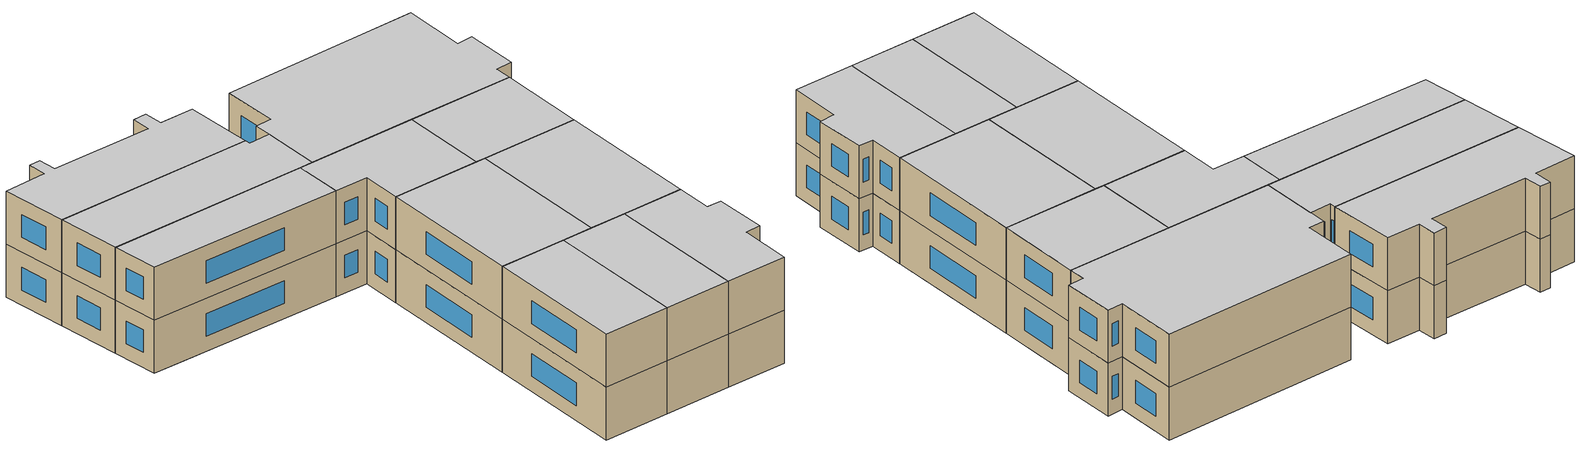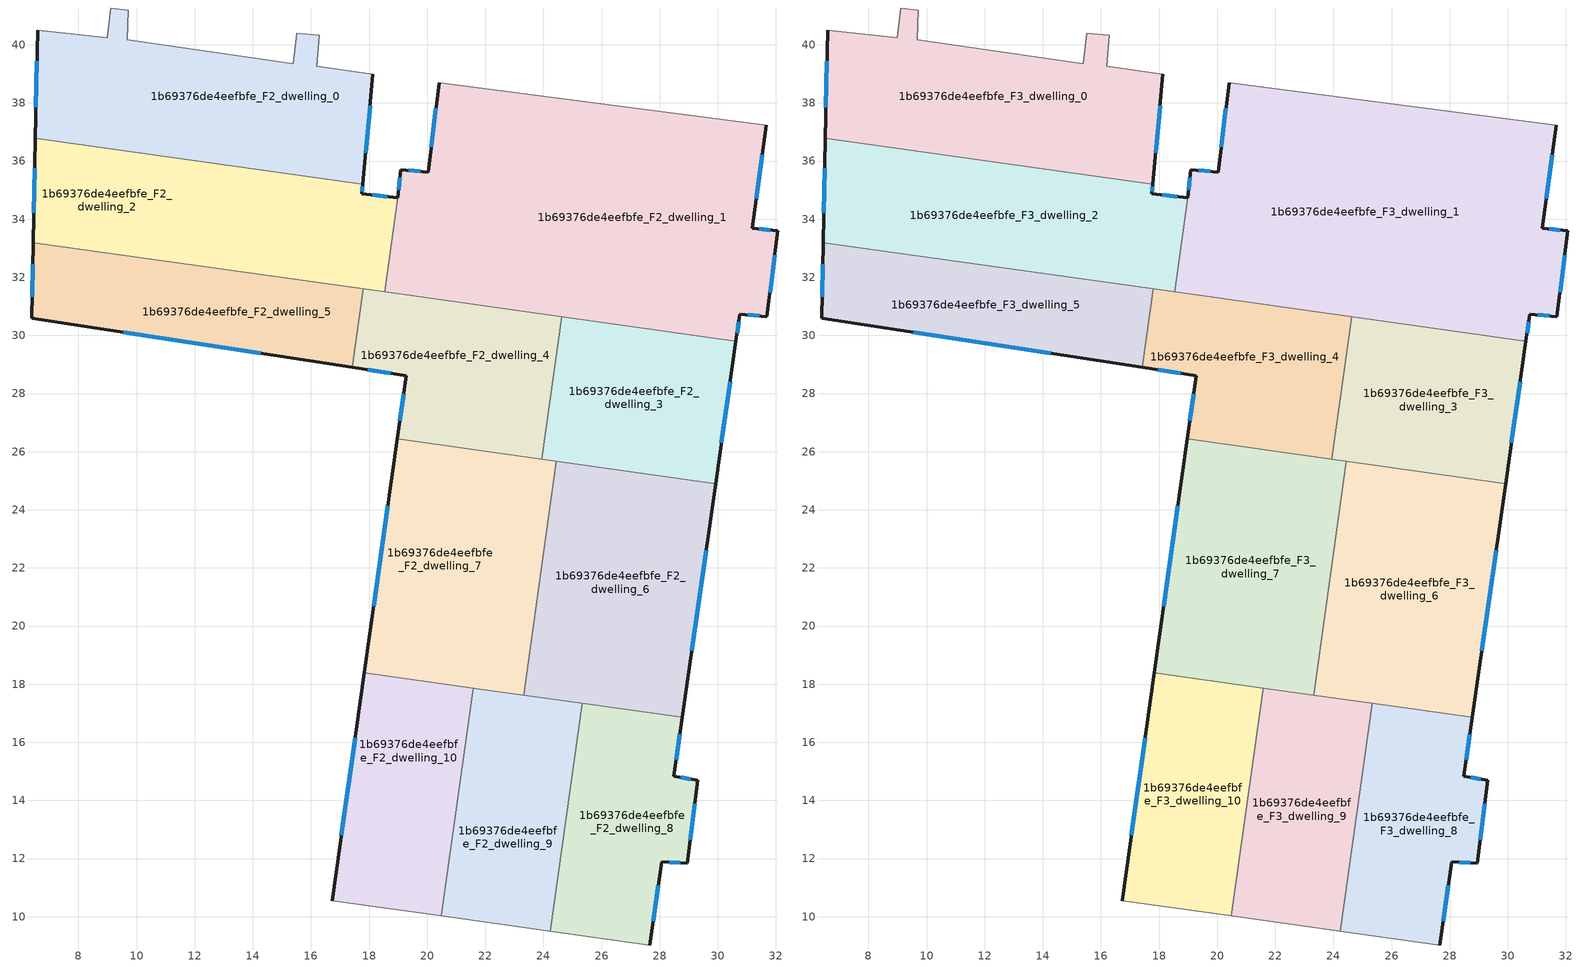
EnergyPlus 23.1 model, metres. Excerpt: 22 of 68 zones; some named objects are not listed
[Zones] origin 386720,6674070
1b69376de4eefbfe_F2_dwelling_0
 floor to 1b69376de4eefbfe_F1_dwelling_11 (EU_floor_Construction): 16.28,40.32 16.2,39.26 18.14,38.99 17.78,35.2 16.09,35.44 15.74,35.9 15.27,35.55 10.73,36.19 7.61,40.39 9,40.24 9.11,41.27 9.71,41.19 9.68,40.17 15.39,39.35 15.51,40.39 z6
 floor to 1b69376de4eefbfe_F1_dwelling_10 (EU_floor_Construction): 7.61,40.39 10.73,36.19 6.52,36.78 6.59,40.5 z6
 floor to 1b69376de4eefbfe_F1_dwelling_8 (EU_floor_Construction): 15.74,35.9 16.09,35.44 15.27,35.55 z6
 wall outside (EU_wall_Construction): 17.78,35.2 18.14,38.99 / 6.59,40.5 6.52,36.78 z6:9
 wall adiabatic (EU_wall_Construction): 18.14,38.99 16.2,39.26 16.28,40.32 15.51,40.39 15.39,39.35 9.68,40.17 9.71,41.19 9.11,41.27 9,40.24 6.59,40.5 z6:9
 wall to 1b69376de4eefbfe_F2_dwelling_2 (EU_wall_Construction): 6.52,36.78 17.78,35.2 z6:9
 window (EU_Window_Construction): 17.88,36.28 18.03,37.91 / 6.57,39.44 6.54,37.84 z6.86:8.14
1b69376de4eefbfe_F2_dwelling_1
 floor to 1b69376de4eefbfe_F1_dwelling_7 (EU_floor_Construction): 31.67,37.22 31.23,34.07 26.29,30.41 25.71,30.49 22.99,34.16 27.8,37.73 z6
 floor to 1b69376de4eefbfe_F1_dwelling_9 (EU_floor_Construction): 27.8,37.73 19.26,31.4 19.06,31.42 18.61,32.03 18.99,34.74 19.09,35.71 20.03,35.62 20.41,38.69 z6
 floor to 1b69376de4eefbfe_F1_dwelling_5 (EU_floor_Construction): 32.07,33.6 31.69,30.64 30.76,30.73 30.63,29.8 26.29,30.41 31.23,34.07 31.18,33.69 z6
 floor to 1b69376de4eefbfe_F1_dwelling_6 (EU_floor_Construction): 22.99,34.16 25.71,30.49 19.26,31.4 z6
 floor to 1b69376de4eefbfe_F1_dwelling_8 (EU_floor_Construction): 18.61,32.03 19.06,31.42 18.54,31.5 z6
 wall outside (EU_wall_Construction): 30.63,29.8 30.76,30.73 31.69,30.64 32.07,33.6 31.18,33.69 31.67,37.22 / 20.41,38.69 20.03,35.62 19.09,35.71 18.99,34.74 z6:9
 wall to 1b69376de4eefbfe_F2_dwelling_2 (EU_wall_Construction): 18.99,34.74 18.54,31.5 z6:9
 wall adiabatic (EU_wall_Construction): 31.67,37.22 20.41,38.69 z6:9
 wall to 1b69376de4eefbfe_F2_dwelling_4 (EU_wall_Construction): 18.54,31.5 24.62,30.64 z6:9
 wall to 1b69376de4eefbfe_F2_dwelling_3 (EU_wall_Construction): 24.63,30.64 30.63,29.8 z6:9
 window (EU_Window_Construction): 31.32,34.7 31.53,36.21 / 31.81,33.63 31.43,33.66 / 31.8,31.49 31.96,32.76 / 31.03,30.71 31.43,30.67 / 30.66,30.07 30.72,30.47 / 19.06,35.43 19.02,35.02 / 19.76,35.64 19.36,35.68 / 20.3,37.81 20.14,36.49 z6.86:8.14
1b69376de4eefbfe_F2_dwelling_10
 floor to 1b69376de4eefbfe_F1_dwelling_2 (EU_floor_Construction): 21.58,17.86 21.16,14.83 16.89,11.66 17.84,18.37 17.86,18.39 z6
 floor to 1b69376de4eefbfe_F1_dwelling_0 (EU_floor_Construction): 21.16,14.83 20.49,10.03 16.73,10.55 16.89,11.66 z6
 wall outside (EU_wall_Construction): 17.84,18.39 16.73,10.55 z6:9
 wall to 1b69376de4eefbfe_F2_dwelling_9 (EU_wall_Construction): 20.49,10.03 21.58,17.86 z6:9
 wall adiabatic (EU_wall_Construction): 16.73,10.55 20.49,10.03 z6:9
 wall to 1b69376de4eefbfe_F2_dwelling_7 (EU_wall_Construction): 21.58,17.86 17.84,18.39 z6:9
 window (EU_Window_Construction): 17.52,16.15 17.05,12.79 z6.86:8.14
1b69376de4eefbfe_F2_dwelling_2
 floor to 1b69376de4eefbfe_F1_dwelling_10 (EU_floor_Construction): 10.73,36.19 12.64,33.61 11.18,32.53 6.44,33.19 6.52,36.78 z6
 floor to 1b69376de4eefbfe_F1_dwelling_11 (EU_floor_Construction): 17.78,35.2 17.75,34.87 16.41,35.01 16.09,35.44 z6; 15.27,35.55 12.64,33.61 10.73,36.19 z6
 floor to 1b69376de4eefbfe_F1_dwelling_9 (EU_floor_Construction): 18.99,34.74 18.61,32.03 16.41,35.01 z6
 floor to 1b69376de4eefbfe_F1_dwelling_8 (EU_floor_Construction): 16.09,35.44 18.61,32.03 18.54,31.5 11.18,32.53 15.27,35.55 z6
 wall outside (EU_wall_Construction): 6.52,36.78 6.44,33.19 / 18.99,34.74 17.75,34.87 17.78,35.2 z6:9
 wall to 1b69376de4eefbfe_F2_dwelling_5 (EU_wall_Construction): 6.44,33.19 17.8,31.6 z6:9
 wall to 1b69376de4eefbfe_F2_dwelling_4 (EU_wall_Construction): 17.8,31.6 18.54,31.5 z6:9
 window (EU_Window_Construction): 6.5,35.75 6.46,34.21 / 17.76,34.97 17.77,35.11 / 18.64,34.78 18.1,34.83 z6.86:8.14
1b69376de4eefbfe_F2_dwelling_3
 floor to 1b69376de4eefbfe_F1_dwelling_5 (EU_floor_Construction): 30.63,29.8 30.31,27.61 27.18,25.29 25.4,25.54 24.15,27.23 24.4,29.01 26.29,30.41 z6
 floor to 1b69376de4eefbfe_F1_dwelling_7 (EU_floor_Construction): 26.29,30.41 25.95,30.17 25.71,30.49 z6
 floor to 1b69376de4eefbfe_F1_dwelling_3 (EU_floor_Construction): 30.31,27.61 29.93,24.91 27.18,25.29 z6
 floor to 1b69376de4eefbfe_F1_dwelling_4 (EU_floor_Construction): 24.15,27.23 25.4,25.54 23.94,25.74 z6
 floor to 1b69376de4eefbfe_F1_dwelling_6 (EU_floor_Construction): 25.71,30.49 25.95,30.17 24.4,29.01 24.62,30.64 z6
 wall outside (EU_wall_Construction): 29.93,24.91 30.63,29.8 z6:9
 wall to 1b69376de4eefbfe_F2_dwelling_4 (EU_wall_Construction): 24.62,30.64 23.94,25.74 z6:9
 wall to 1b69376de4eefbfe_F2_dwelling_6 (EU_wall_Construction): 24.44,25.67 29.93,24.91 z6:9
 wall to 1b69376de4eefbfe_F2_dwelling_7 (EU_wall_Construction): 23.94,25.74 24.44,25.67 z6:9
 window (EU_Window_Construction): 30.13,26.3 30.43,28.4 z6.86:8.14
1b69376de4eefbfe_F2_dwelling_4
 floor to 1b69376de4eefbfe_F1_dwelling_6 (EU_floor_Construction): 24.62,30.64 24.4,29.01 20.62,26.21 18.98,26.44 19.28,28.62 17.42,28.9 17.6,30.17 19.26,31.4 z6
 floor to 1b69376de4eefbfe_F1_dwelling_5 (EU_floor_Construction): 24.4,29.01 24.15,27.23 23.39,28.26 z6
 floor to 1b69376de4eefbfe_F1_dwelling_8 (EU_floor_Construction): 19.06,31.42 19.14,31.31 17.6,30.17 17.8,31.6 z6
 floor to 1b69376de4eefbfe_F1_dwelling_4 (EU_floor_Construction): 23.39,28.26 24.15,27.23 23.94,25.74 20.62,26.21 z6
 wall outside (EU_wall_Construction): 17.42,28.9 19.28,28.62 18.97,26.44 z6:9
 wall to 1b69376de4eefbfe_F2_dwelling_5 (EU_wall_Construction): 17.8,31.6 17.42,28.9 z6:9
 wall to 1b69376de4eefbfe_F2_dwelling_7 (EU_wall_Construction): 18.97,26.44 23.94,25.74 z6:9
 window (EU_Window_Construction): 19.19,27.99 19.06,27.06 / 17.95,28.82 18.75,28.7 z6.86:8.14
1b69376de4eefbfe_F2_dwelling_5
 floor to 1b69376de4eefbfe_F1_dwelling_8 (EU_floor_Construction): 17.8,31.6 17.6,30.17 16.15,29.1 8.2,30.32 11.18,32.53 z6
 floor to 1b69376de4eefbfe_F1_dwelling_10 (EU_floor_Construction): 11.18,32.53 8.2,30.32 6.39,30.59 6.44,33.19 z6
 floor to 1b69376de4eefbfe_F1_dwelling_6 (EU_floor_Construction): 17.6,30.17 17.42,28.9 16.15,29.1 z6
 wall outside (EU_wall_Construction): 6.44,33.19 6.39,30.59 17.42,28.9 z6:9
 window (EU_Window_Construction): 6.43,32.45 6.41,31.34 / 9.54,30.11 14.27,29.39 z6.86:8.14
1b69376de4eefbfe_F2_dwelling_6
 floor to 1b69376de4eefbfe_F1_dwelling_3 (EU_floor_Construction): 29.93,24.91 29.36,20.9 25.03,17.7 23.6,19.63 24.07,22.99 27.18,25.29 z6
 floor to 1b69376de4eefbfe_F1_dwelling_4 (EU_floor_Construction): 25.4,25.54 26.15,24.53 24.07,22.99 24.44,25.67 z6
 floor to 1b69376de4eefbfe_F1_dwelling_5 (EU_floor_Construction): 27.18,25.29 26.15,24.53 25.4,25.54 z6
 floor to 1b69376de4eefbfe_F1_dwelling_2 (EU_floor_Construction): 23.6,19.63 25.03,17.7 24.67,17.43 23.32,17.62 z6
 floor adiabatic (EU_floor_Construction): 29.36,20.9 28.78,16.86 24.67,17.43 z6
 wall outside (EU_wall_Construction): 28.78,16.86 29.93,24.91 z6:9
 wall to 1b69376de4eefbfe_F2_dwelling_7 (EU_wall_Construction): 24.44,25.67 23.32,17.62 z6:9
 wall to 1b69376de4eefbfe_F2_dwelling_8 (EU_wall_Construction): 25.33,17.34 28.78,16.86 z6:9
 wall to 1b69376de4eefbfe_F2_dwelling_9 (EU_wall_Construction): 23.32,17.62 25.33,17.34 z6:9
 window (EU_Window_Construction): 29.11,19.16 29.6,22.61 z6.86:8.14
1b69376de4eefbfe_F2_dwelling_7
 floor to 1b69376de4eefbfe_F1_dwelling_4 (EU_floor_Construction): 24.44,25.67 24.07,22.99 17.86,18.39 17.84,18.39 18.75,24.83 20.62,26.21 z6
 floor to 1b69376de4eefbfe_F1_dwelling_2 (EU_floor_Construction): 22.16,21.57 23.6,19.63 23.32,17.62 17.86,18.39 z6
 floor to 1b69376de4eefbfe_F1_dwelling_6 (EU_floor_Construction): 20.61,26.21 18.75,24.83 18.98,26.44 z6
 floor to 1b69376de4eefbfe_F1_dwelling_3 (EU_floor_Construction): 24.07,22.99 23.6,19.63 22.16,21.57 z6
 wall outside (EU_wall_Construction): 18.97,26.44 17.84,18.39 z6:9
 wall to 1b69376de4eefbfe_F2_dwelling_9 (EU_wall_Construction): 21.58,17.86 23.32,17.62 z6:9
 window (EU_Window_Construction): 18.65,24.14 18.16,20.69 z6.86:8.14
1b69376de4eefbfe_F2_dwelling_8
 floor to 1b69376de4eefbfe_F1_dwelling_1 (EU_floor_Construction): 28.78,16.86 28.49,14.83 29.31,14.7 28.96,11.83 28.07,11.89 27.69,9.2 24.75,13.16 25.33,17.34 z6
 floor to 1b69376de4eefbfe_F1_dwelling_0 (EU_floor_Construction): 24.75,13.16 27.69,9.2 27.66,9.03 24.24,9.5 z6
 wall outside (EU_wall_Construction): 27.66,9.03 28.07,11.89 28.96,11.83 29.31,14.7 28.49,14.83 28.78,16.86 z6:9
 wall adiabatic (EU_wall_Construction): 24.24,9.5 27.66,9.03 z6:9
 wall to 1b69376de4eefbfe_F2_dwelling_9 (EU_wall_Construction): 25.33,17.34 24.24,9.5 z6:9
 window (EU_Window_Construction): 29.06,12.65 29.21,13.88 / 28.33,11.88 28.7,11.85 / 27.78,9.84 27.96,11.07 / 28.57,15.41 28.7,16.28 / 29.07,14.74 28.72,14.79 z6.86:8.14
1b69376de4eefbfe_F2_dwelling_9
 floor to 1b69376de4eefbfe_F1_dwelling_0 (EU_floor_Construction): 22.68,15.95 24.75,13.16 24.24,9.5 20.49,10.03 21.16,14.83 z6
 floor to 1b69376de4eefbfe_F1_dwelling_1 (EU_floor_Construction): 25.33,17.34 24.75,13.16 22.68,15.95 24.67,17.43 z6
 floor to 1b69376de4eefbfe_F1_dwelling_2 (EU_floor_Construction): 24.67,17.43 21.16,14.83 21.58,17.86 z6
 wall adiabatic (EU_wall_Construction): 20.49,10.03 24.24,9.5 z6:9
1b69376de4eefbfe_F3_dwelling_0
 floor to 1b69376de4eefbfe_F2_dwelling_0 (EU_floor_Construction): 16.28,40.32 16.2,39.26 18.14,38.99 17.78,35.2 6.52,36.78 6.59,40.5 9,40.24 9.11,41.27 9.71,41.19 9.68,40.17 15.39,39.35 15.51,40.39 z9
 wall outside (EU_wall_Construction): 17.78,35.2 18.14,38.99 / 6.59,40.5 6.52,36.78 z9:12
 wall adiabatic (EU_wall_Construction): 18.14,38.99 16.2,39.26 16.28,40.32 15.51,40.39 15.39,39.35 9.68,40.17 9.71,41.19 9.11,41.27 9,40.24 6.59,40.5 z9:12
 wall to 1b69376de4eefbfe_F3_dwelling_2 (EU_wall_Construction): 6.52,36.78 17.78,35.2 z9:12
 window (EU_Window_Construction): 17.88,36.28 18.03,37.91 / 6.57,39.44 6.54,37.84 z9.86:11.14
 ceiling to 1b69376de4eefbfe_F4_dwelling_0 (EU_floor_Construction): 17.78,35.2 18.14,38.99 16.2,39.26 16.28,40.32 15.51,40.39 15.39,39.35 9.68,40.17 9.71,41.19 9.11,41.27 9,40.24 6.59,40.5 6.52,36.78 z12
1b69376de4eefbfe_F3_dwelling_1
 floor to 1b69376de4eefbfe_F2_dwelling_1 (EU_floor_Construction): 31.67,37.22 31.18,33.69 32.07,33.6 31.69,30.64 30.76,30.73 30.63,29.8 18.54,31.5 18.99,34.74 19.09,35.71 20.03,35.62 20.41,38.69 z9
 wall outside (EU_wall_Construction): 30.63,29.8 30.76,30.73 31.69,30.64 32.07,33.6 31.18,33.69 31.67,37.22 / 20.41,38.69 20.03,35.62 19.09,35.71 18.99,34.74 z9:12
 wall to 1b69376de4eefbfe_F3_dwelling_2 (EU_wall_Construction): 18.99,34.74 18.54,31.5 z9:12
 wall adiabatic (EU_wall_Construction): 31.67,37.22 20.41,38.69 z9:12
 wall to 1b69376de4eefbfe_F3_dwelling_4 (EU_wall_Construction): 18.54,31.5 24.62,30.64 z9:12
 wall to 1b69376de4eefbfe_F3_dwelling_3 (EU_wall_Construction): 24.63,30.64 30.63,29.8 z9:12
 window (EU_Window_Construction): 31.32,34.7 31.53,36.21 / 31.81,33.63 31.43,33.66 / 31.8,31.49 31.96,32.76 / 31.03,30.71 31.43,30.67 / 30.66,30.07 30.72,30.47 / 19.06,35.43 19.02,35.02 / 19.76,35.64 19.36,35.68 / 20.3,37.81 20.14,36.49 z9.86:11.14
 ceiling to 1b69376de4eefbfe_F4_dwelling_1 (EU_floor_Construction): 31.69,30.64 32.07,33.6 31.18,33.69 31.67,37.22 20.41,38.69 20.03,35.62 19.09,35.71 18.99,34.74 18.54,31.5 30.63,29.8 30.76,30.73 z12
1b69376de4eefbfe_F3_dwelling_10
 floor to 1b69376de4eefbfe_F2_dwelling_10 (EU_floor_Construction): 21.58,17.86 20.49,10.03 16.73,10.55 17.84,18.39 z9
 wall outside (EU_wall_Construction): 17.84,18.39 16.73,10.55 z9:12
 wall to 1b69376de4eefbfe_F3_dwelling_9 (EU_wall_Construction): 20.49,10.03 21.58,17.86 z9:12
 wall adiabatic (EU_wall_Construction): 16.73,10.55 20.49,10.03 z9:12
 wall to 1b69376de4eefbfe_F3_dwelling_7 (EU_wall_Construction): 21.58,17.86 17.84,18.39 z9:12
 window (EU_Window_Construction): 17.52,16.15 17.05,12.79 z9.86:11.14
 ceiling to 1b69376de4eefbfe_F4_dwelling_10 (EU_floor_Construction): 20.49,10.03 21.58,17.86 17.84,18.39 16.73,10.55 z12
1b69376de4eefbfe_F3_dwelling_2
 floor to 1b69376de4eefbfe_F2_dwelling_2 (EU_floor_Construction): 17.78,35.2 17.75,34.87 18.99,34.74 18.54,31.5 6.44,33.19 6.52,36.78 z9
 wall outside (EU_wall_Construction): 6.52,36.78 6.44,33.19 / 18.99,34.74 17.75,34.87 17.78,35.2 z9:12
 wall to 1b69376de4eefbfe_F3_dwelling_5 (EU_wall_Construction): 6.44,33.19 17.8,31.6 z9:12
 wall to 1b69376de4eefbfe_F3_dwelling_4 (EU_wall_Construction): 17.8,31.6 18.54,31.5 z9:12
 window (EU_Window_Construction): 6.5,35.75 6.46,34.21 / 17.76,34.97 17.77,35.11 / 18.64,34.78 18.1,34.83 z9.86:11.14
 ceiling to 1b69376de4eefbfe_F4_dwelling_2 (EU_floor_Construction): 18.54,31.5 18.99,34.74 17.75,34.87 17.78,35.2 6.52,36.78 6.44,33.19 z12
1b69376de4eefbfe_F3_dwelling_3
 floor to 1b69376de4eefbfe_F2_dwelling_3 (EU_floor_Construction): 30.63,29.8 29.93,24.91 23.94,25.74 24.62,30.64 z9
 wall outside (EU_wall_Construction): 29.93,24.91 30.63,29.8 z9:12
 wall to 1b69376de4eefbfe_F3_dwelling_4 (EU_wall_Construction): 24.62,30.64 23.94,25.74 z9:12
 wall to 1b69376de4eefbfe_F3_dwelling_6 (EU_wall_Construction): 24.44,25.67 29.93,24.91 z9:12
 wall to 1b69376de4eefbfe_F3_dwelling_7 (EU_wall_Construction): 23.94,25.74 24.44,25.67 z9:12
 window (EU_Window_Construction): 30.13,26.3 30.43,28.4 z9.86:11.14
 ceiling to 1b69376de4eefbfe_F4_dwelling_3 (EU_floor_Construction): 29.93,24.91 30.63,29.8 24.62,30.64 23.94,25.74 z12
1b69376de4eefbfe_F3_dwelling_4
 floor to 1b69376de4eefbfe_F2_dwelling_4 (EU_floor_Construction): 24.62,30.64 23.94,25.74 18.97,26.44 19.28,28.62 17.42,28.9 17.8,31.6 z9
 wall outside (EU_wall_Construction): 17.42,28.9 19.28,28.62 18.97,26.44 z9:12
 wall to 1b69376de4eefbfe_F3_dwelling_5 (EU_wall_Construction): 17.8,31.6 17.42,28.9 z9:12
 wall to 1b69376de4eefbfe_F3_dwelling_7 (EU_wall_Construction): 18.97,26.44 23.94,25.74 z9:12
 window (EU_Window_Construction): 19.19,27.99 19.06,27.06 / 17.95,28.82 18.75,28.7 z9.86:11.14
 ceiling to 1b69376de4eefbfe_F4_dwelling_4 (EU_floor_Construction): 23.94,25.74 24.62,30.64 17.8,31.6 17.42,28.9 19.28,28.62 18.97,26.44 z12
1b69376de4eefbfe_F3_dwelling_5
 floor to 1b69376de4eefbfe_F2_dwelling_5 (EU_floor_Construction): 17.8,31.6 17.42,28.9 6.39,30.59 6.44,33.19 z9
 wall outside (EU_wall_Construction): 6.44,33.19 6.39,30.59 17.42,28.9 z9:12
 window (EU_Window_Construction): 6.43,32.45 6.41,31.34 / 9.54,30.11 14.27,29.39 z9.86:11.14
 ceiling to 1b69376de4eefbfe_F4_dwelling_5 (EU_floor_Construction): 17.42,28.9 17.8,31.6 6.44,33.19 6.39,30.59 z12
1b69376de4eefbfe_F3_dwelling_6
 floor to 1b69376de4eefbfe_F2_dwelling_6 (EU_floor_Construction): 29.93,24.91 28.78,16.86 23.32,17.62 24.44,25.67 z9
 wall outside (EU_wall_Construction): 28.78,16.86 29.93,24.91 z9:12
 wall to 1b69376de4eefbfe_F3_dwelling_7 (EU_wall_Construction): 24.44,25.67 23.32,17.62 z9:12
 wall to 1b69376de4eefbfe_F3_dwelling_8 (EU_wall_Construction): 25.33,17.34 28.78,16.86 z9:12
 wall to 1b69376de4eefbfe_F3_dwelling_9 (EU_wall_Construction): 23.32,17.62 25.33,17.34 z9:12
 window (EU_Window_Construction): 29.11,19.16 29.6,22.61 z9.86:11.14
 ceiling to 1b69376de4eefbfe_F4_dwelling_6 (EU_floor_Construction): 28.78,16.86 29.93,24.91 24.44,25.67 23.32,17.62 z12
1b69376de4eefbfe_F3_dwelling_7
 floor to 1b69376de4eefbfe_F2_dwelling_7 (EU_floor_Construction): 24.44,25.67 23.32,17.62 17.84,18.39 18.97,26.44 z9
 wall outside (EU_wall_Construction): 18.97,26.44 17.84,18.39 z9:12
 wall to 1b69376de4eefbfe_F3_dwelling_9 (EU_wall_Construction): 21.58,17.86 23.32,17.62 z9:12
 window (EU_Window_Construction): 18.65,24.14 18.16,20.69 z9.86:11.14
 ceiling to 1b69376de4eefbfe_F4_dwelling_7 (EU_floor_Construction): 23.32,17.62 24.44,25.67 18.97,26.44 17.84,18.39 z12
1b69376de4eefbfe_F3_dwelling_8
 floor to 1b69376de4eefbfe_F2_dwelling_8 (EU_floor_Construction): 28.78,16.86 28.49,14.83 29.31,14.7 28.96,11.83 28.07,11.89 27.66,9.03 24.24,9.5 25.33,17.34 z9
 wall outside (EU_wall_Construction): 27.66,9.03 28.07,11.89 28.96,11.83 29.31,14.7 28.49,14.83 28.78,16.86 z9:12
 wall adiabatic (EU_wall_Construction): 24.24,9.5 27.66,9.03 z9:12
 wall to 1b69376de4eefbfe_F3_dwelling_9 (EU_wall_Construction): 25.33,17.34 24.24,9.5 z9:12
 window (EU_Window_Construction): 29.06,12.65 29.21,13.88 / 28.33,11.88 28.7,11.85 / 27.78,9.84 27.96,11.07 / 28.57,15.41 28.7,16.28 / 29.07,14.74 28.72,14.79 z9.86:11.14
 ceiling to 1b69376de4eefbfe_F4_dwelling_8 (EU_floor_Construction): 27.66,9.03 28.07,11.89 28.96,11.83 29.31,14.7 28.49,14.83 28.78,16.86 25.33,17.34 24.24,9.5 z12
1b69376de4eefbfe_F3_dwelling_9
 floor to 1b69376de4eefbfe_F2_dwelling_9 (EU_floor_Construction): 25.33,17.34 24.24,9.5 20.49,10.03 21.58,17.86 z9
 wall adiabatic (EU_wall_Construction): 20.49,10.03 24.24,9.5 z9:12
 ceiling to 1b69376de4eefbfe_F4_dwelling_9 (EU_floor_Construction): 24.24,9.5 25.33,17.34 21.58,17.86 20.49,10.03 z12
[Building]
EU S2 Campaign: North Axis=0; Terrain=City; Solar Distribution=FullExterior
[Site:Location]
Helsinki-Vantaa.AP: Latitude=60.317; Longitude=24.963; Time Zone=2; Elevation=54.6
[SizingPeriod:WeatherFileDays]
AnnualSizingPeriod: Begin Month=1; Begin Day of Month=1; End Month=12; End Day of Month=31; Day of Week for Start Day=Monday; Use Weather File Daylight Saving Period=No; Use Weather File Rain and Snow Indicators=No
[MATERIAL]
EU_InternalMass_Material: Roughness=MediumRough; Thickness=0.1; Conductivity=1; Density=1800; Specific Heat=900; Thermal Absorptance=0.9; Solar Absorptance=0.7; Visible Absorptance=0.7
[MATERIAL:NOMASS] Roughness=MediumRough; Thermal Absorptance=0.9; Solar Absorptance=0.7; Visible Absorptance=0.7
Name | Thermal Resistance
EU_wall_NoMass | 1.10183
EU_floor_NoMass | 1.70606
[WINDOWMATERIAL:SIMPLEGLAZINGSYSTEM]
EU_Window_SimpleGlazing: UFactor=3.11035; Solar Heat Gain Coefficient=0.8; Visible Transmittance=0.8
[CONSTRUCTION]
EU_wall_Construction: EU_wall_NoMass
EU_floor_Construction: EU_floor_NoMass
EU_Window_Construction: EU_Window_SimpleGlazing
EU_InternalMass_Construction: EU_InternalMass_Material
[ZONE] Type=1; Multiplier=1; Ceiling Height=autocalculate; Floor Area=autocalculate; Part of Total Floor Area=Yes
Name | Volume
1b69376de4eefbfe_F2_dwelling_0; 1b69376de4eefbfe_F3_dwelling_0 | 135.052
1b69376de4eefbfe_F2_dwelling_1; 1b69376de4eefbfe_F3_dwelling_1 | 272.368
1b69376de4eefbfe_F2_dwelling_10; 1b69376de4eefbfe_F3_dwelling_10 | 89.8799
1b69376de4eefbfe_F2_dwelling_2; 1b69376de4eefbfe_F3_dwelling_2 | 131.752
1b69376de4eefbfe_F2_dwelling_3; 1b69376de4eefbfe_F3_dwelling_3 | 89.8623
1b69376de4eefbfe_F2_dwelling_4; 1b69376de4eefbfe_F3_dwelling_4 | 89.8608
1b69376de4eefbfe_F2_dwelling_5; 1b69376de4eefbfe_F3_dwelling_5 | 89.8982
1b69376de4eefbfe_F2_dwelling_6; 1b69376de4eefbfe_F3_dwelling_6 | 134.775
1b69376de4eefbfe_F2_dwelling_7; 1b69376de4eefbfe_F3_dwelling_7 | 134.815
1b69376de4eefbfe_F2_dwelling_8; 1b69376de4eefbfe_F3_dwelling_8 | 89.8513
1b69376de4eefbfe_F2_dwelling_9; 1b69376de4eefbfe_F3_dwelling_9 | 89.8645
[INTERNALMASS] Construction=EU_InternalMass_Construction
Name | Zone or ZoneList | Surface Area
1b69376de4eefbfe_F2_dwelling_0_EU_InternalMass | 1b69376de4eefbfe_F2_dwelling_0 | 45.0171
1b69376de4eefbfe_F2_dwelling_1_EU_InternalMass | 1b69376de4eefbfe_F2_dwelling_1 | 90.7893
1b69376de4eefbfe_F2_dwelling_2_EU_InternalMass | 1b69376de4eefbfe_F2_dwelling_2 | 43.9175
1b69376de4eefbfe_F2_dwelling_3_EU_InternalMass | 1b69376de4eefbfe_F2_dwelling_3 | 29.9541
1b69376de4eefbfe_F2_dwelling_4_EU_InternalMass | 1b69376de4eefbfe_F2_dwelling_4 | 29.9517
1b69376de4eefbfe_F2_dwelling_5_EU_InternalMass | 1b69376de4eefbfe_F2_dwelling_5 | 29.9643
1b69376de4eefbfe_F2_dwelling_6_EU_InternalMass | 1b69376de4eefbfe_F2_dwelling_6 | 44.9249
1b69376de4eefbfe_F2_dwelling_7_EU_InternalMass | 1b69376de4eefbfe_F2_dwelling_7 | 44.9383
1b69376de4eefbfe_F2_dwelling_8_EU_InternalMass | 1b69376de4eefbfe_F2_dwelling_8 | 29.9503
1b69376de4eefbfe_F2_dwelling_9_EU_InternalMass | 1b69376de4eefbfe_F2_dwelling_9 | 29.9548
1b69376de4eefbfe_F2_dwelling_10_EU_InternalMass | 1b69376de4eefbfe_F2_dwelling_10 | 29.9597
1b69376de4eefbfe_F3_dwelling_0_EU_InternalMass | 1b69376de4eefbfe_F3_dwelling_0 | 45.0171
1b69376de4eefbfe_F3_dwelling_1_EU_InternalMass | 1b69376de4eefbfe_F3_dwelling_1 | 90.7893
1b69376de4eefbfe_F3_dwelling_2_EU_InternalMass | 1b69376de4eefbfe_F3_dwelling_2 | 43.9175
1b69376de4eefbfe_F3_dwelling_3_EU_InternalMass | 1b69376de4eefbfe_F3_dwelling_3 | 29.9541
1b69376de4eefbfe_F3_dwelling_4_EU_InternalMass | 1b69376de4eefbfe_F3_dwelling_4 | 29.9517
1b69376de4eefbfe_F3_dwelling_5_EU_InternalMass | 1b69376de4eefbfe_F3_dwelling_5 | 29.9643
1b69376de4eefbfe_F3_dwelling_6_EU_InternalMass | 1b69376de4eefbfe_F3_dwelling_6 | 44.9249
1b69376de4eefbfe_F3_dwelling_7_EU_InternalMass | 1b69376de4eefbfe_F3_dwelling_7 | 44.9383
1b69376de4eefbfe_F3_dwelling_8_EU_InternalMass | 1b69376de4eefbfe_F3_dwelling_8 | 29.9503
1b69376de4eefbfe_F3_dwelling_9_EU_InternalMass | 1b69376de4eefbfe_F3_dwelling_9 | 29.9548
1b69376de4eefbfe_F3_dwelling_10_EU_InternalMass | 1b69376de4eefbfe_F3_dwelling_10 | 29.9597
[OTHEREQUIPMENT] Fuel Type=Electricity; Design Level Calculation Method=Watts/Area; Power per Zone Floor Area=1; Fraction Latent=0; Fraction Radiant=0; Fraction Lost=0; Carbon Dioxide Generation Rate=0; EndUse Subcategory=EU_Step8_InternalGains
Name | Zone or ZoneList or Space or SpaceList | Schedule
EU_Step8_InternalGain_1b69376de4eefbfe_F2_dwelling_0_f000 | 1b69376de4eefbfe_F2_dwelling_0 | EU_Step8_GainSchedule_1b69376de4eefbfe_F2_dwelling_0_f000
EU_Step8_InternalGain_1b69376de4eefbfe_F2_dwelling_1_f000 | 1b69376de4eefbfe_F2_dwelling_1 | EU_Step8_GainSchedule_1b69376de4eefbfe_F2_dwelling_1_f000
EU_Step8_InternalGain_1b69376de4eefbfe_F2_dwelling_2_f000 | 1b69376de4eefbfe_F2_dwelling_2 | EU_Step8_GainSchedule_1b69376de4eefbfe_F2_dwelling_2_f000
EU_Step8_InternalGain_1b69376de4eefbfe_F2_dwelling_3_f000 | 1b69376de4eefbfe_F2_dwelling_3 | EU_Step8_GainSchedule_1b69376de4eefbfe_F2_dwelling_3_f000
EU_Step8_InternalGain_1b69376de4eefbfe_F2_dwelling_4_f000 | 1b69376de4eefbfe_F2_dwelling_4 | EU_Step8_GainSchedule_1b69376de4eefbfe_F2_dwelling_4_f000
EU_Step8_InternalGain_1b69376de4eefbfe_F2_dwelling_5_f000 | 1b69376de4eefbfe_F2_dwelling_5 | EU_Step8_GainSchedule_1b69376de4eefbfe_F2_dwelling_5_f000
EU_Step8_InternalGain_1b69376de4eefbfe_F2_dwelling_6_f000 | 1b69376de4eefbfe_F2_dwelling_6 | EU_Step8_GainSchedule_1b69376de4eefbfe_F2_dwelling_6_f000
EU_Step8_InternalGain_1b69376de4eefbfe_F2_dwelling_7_f000 | 1b69376de4eefbfe_F2_dwelling_7 | EU_Step8_GainSchedule_1b69376de4eefbfe_F2_dwelling_7_f000
EU_Step8_InternalGain_1b69376de4eefbfe_F2_dwelling_8_f000 | 1b69376de4eefbfe_F2_dwelling_8 | EU_Step8_GainSchedule_1b69376de4eefbfe_F2_dwelling_8_f000
EU_Step8_InternalGain_1b69376de4eefbfe_F2_dwelling_9_f000 | 1b69376de4eefbfe_F2_dwelling_9 | EU_Step8_GainSchedule_1b69376de4eefbfe_F2_dwelling_9_f000
EU_Step8_InternalGain_1b69376de4eefbfe_F2_dwelling_10_f000 | 1b69376de4eefbfe_F2_dwelling_10 | EU_Step8_GainSchedule_1b69376de4eefbfe_F2_dwelling_10_f000
EU_Step8_InternalGain_1b69376de4eefbfe_F3_dwelling_0_f000 | 1b69376de4eefbfe_F3_dwelling_0 | EU_Step8_GainSchedule_1b69376de4eefbfe_F3_dwelling_0_f000
EU_Step8_InternalGain_1b69376de4eefbfe_F3_dwelling_1_f000 | 1b69376de4eefbfe_F3_dwelling_1 | EU_Step8_GainSchedule_1b69376de4eefbfe_F3_dwelling_1_f000
EU_Step8_InternalGain_1b69376de4eefbfe_F3_dwelling_2_f000 | 1b69376de4eefbfe_F3_dwelling_2 | EU_Step8_GainSchedule_1b69376de4eefbfe_F3_dwelling_2_f000
EU_Step8_InternalGain_1b69376de4eefbfe_F3_dwelling_3_f000 | 1b69376de4eefbfe_F3_dwelling_3 | EU_Step8_GainSchedule_1b69376de4eefbfe_F3_dwelling_3_f000
EU_Step8_InternalGain_1b69376de4eefbfe_F3_dwelling_4_f000 | 1b69376de4eefbfe_F3_dwelling_4 | EU_Step8_GainSchedule_1b69376de4eefbfe_F3_dwelling_4_f000
EU_Step8_InternalGain_1b69376de4eefbfe_F3_dwelling_5_f000 | 1b69376de4eefbfe_F3_dwelling_5 | EU_Step8_GainSchedule_1b69376de4eefbfe_F3_dwelling_5_f000
EU_Step8_InternalGain_1b69376de4eefbfe_F3_dwelling_6_f000 | 1b69376de4eefbfe_F3_dwelling_6 | EU_Step8_GainSchedule_1b69376de4eefbfe_F3_dwelling_6_f000
EU_Step8_InternalGain_1b69376de4eefbfe_F3_dwelling_7_f000 | 1b69376de4eefbfe_F3_dwelling_7 | EU_Step8_GainSchedule_1b69376de4eefbfe_F3_dwelling_7_f000
EU_Step8_InternalGain_1b69376de4eefbfe_F3_dwelling_8_f000 | 1b69376de4eefbfe_F3_dwelling_8 | EU_Step8_GainSchedule_1b69376de4eefbfe_F3_dwelling_8_f000
EU_Step8_InternalGain_1b69376de4eefbfe_F3_dwelling_9_f000 | 1b69376de4eefbfe_F3_dwelling_9 | EU_Step8_GainSchedule_1b69376de4eefbfe_F3_dwelling_9_f000
EU_Step8_InternalGain_1b69376de4eefbfe_F3_dwelling_10_f000 | 1b69376de4eefbfe_F3_dwelling_10 | EU_Step8_GainSchedule_1b69376de4eefbfe_F3_dwelling_10_f000
[ZONEVENTILATION:DESIGNFLOWRATE] Schedule=EU_AlwaysOn; Design Flow Rate Calculation Method=AirChanges/Hour; Air Changes per Hour=0.756316; Ventilation Type=Natural; Fan Pressure Rise=0; Fan Total Efficiency=1; Constant Term Coefficient=1; Temperature Term Coefficient=0; Velocity Term Coefficient=0; Velocity Squared Term Coefficient=0; Minimum Indoor Temperature=-100; Maximum Indoor Temperature=100; Delta Temperature=-100; Minimum Outdoor Temperature=-100; Maximum Outdoor Temperature=100; Maximum Wind Speed=40
Name | Zone or ZoneList or Space or SpaceList
EU_ConstantAir_1b69376de4eefbfe_F2_dwelling_0 | 1b69376de4eefbfe_F2_dwelling_0
EU_ConstantAir_1b69376de4eefbfe_F2_dwelling_1 | 1b69376de4eefbfe_F2_dwelling_1
EU_ConstantAir_1b69376de4eefbfe_F2_dwelling_2 | 1b69376de4eefbfe_F2_dwelling_2
EU_ConstantAir_1b69376de4eefbfe_F2_dwelling_3 | 1b69376de4eefbfe_F2_dwelling_3
EU_ConstantAir_1b69376de4eefbfe_F2_dwelling_4 | 1b69376de4eefbfe_F2_dwelling_4
EU_ConstantAir_1b69376de4eefbfe_F2_dwelling_5 | 1b69376de4eefbfe_F2_dwelling_5
EU_ConstantAir_1b69376de4eefbfe_F2_dwelling_6 | 1b69376de4eefbfe_F2_dwelling_6
EU_ConstantAir_1b69376de4eefbfe_F2_dwelling_7 | 1b69376de4eefbfe_F2_dwelling_7
EU_ConstantAir_1b69376de4eefbfe_F2_dwelling_8 | 1b69376de4eefbfe_F2_dwelling_8
EU_ConstantAir_1b69376de4eefbfe_F2_dwelling_9 | 1b69376de4eefbfe_F2_dwelling_9
EU_ConstantAir_1b69376de4eefbfe_F2_dwelling_10 | 1b69376de4eefbfe_F2_dwelling_10
EU_ConstantAir_1b69376de4eefbfe_F3_dwelling_0 | 1b69376de4eefbfe_F3_dwelling_0
EU_ConstantAir_1b69376de4eefbfe_F3_dwelling_1 | 1b69376de4eefbfe_F3_dwelling_1
EU_ConstantAir_1b69376de4eefbfe_F3_dwelling_2 | 1b69376de4eefbfe_F3_dwelling_2
EU_ConstantAir_1b69376de4eefbfe_F3_dwelling_3 | 1b69376de4eefbfe_F3_dwelling_3
EU_ConstantAir_1b69376de4eefbfe_F3_dwelling_4 | 1b69376de4eefbfe_F3_dwelling_4
EU_ConstantAir_1b69376de4eefbfe_F3_dwelling_5 | 1b69376de4eefbfe_F3_dwelling_5
EU_ConstantAir_1b69376de4eefbfe_F3_dwelling_6 | 1b69376de4eefbfe_F3_dwelling_6
EU_ConstantAir_1b69376de4eefbfe_F3_dwelling_7 | 1b69376de4eefbfe_F3_dwelling_7
EU_ConstantAir_1b69376de4eefbfe_F3_dwelling_8 | 1b69376de4eefbfe_F3_dwelling_8
EU_ConstantAir_1b69376de4eefbfe_F3_dwelling_9 | 1b69376de4eefbfe_F3_dwelling_9
EU_ConstantAir_1b69376de4eefbfe_F3_dwelling_10 | 1b69376de4eefbfe_F3_dwelling_10
[HVACTEMPLATE:ZONE:IDEALLOADSAIRSYSTEM] System Availability Schedule=EU_AlwaysOn; Maximum Heating Supply Air Temperature=50; Minimum Cooling Supply Air Temperature=13; Maximum Heating Supply Air Humidity Ratio=0.0156; Minimum Cooling Supply Air Humidity Ratio=0.0077; Heating Limit=NoLimit; Cooling Limit=NoLimit; Heating Availability Schedule=EU_AlwaysOn; Cooling Availability Schedule=EU_CoolingOff; Dehumidification Control Type=ConstantSensibleHeatRatio; Cooling Sensible Heat Ratio=0.7; Dehumidification Setpoint=60; Humidification Control Type=None; Humidification Setpoint=30; Outdoor Air Method=None; Outdoor Air Flow Rate per Person=0.00944; Outdoor Air Flow Rate per Zone Floor Area=0; Outdoor Air Flow Rate per Zone=0; Demand Controlled Ventilation Type=None; Outdoor Air Economizer Type=NoEconomizer; Heat Recovery Type=None; Sensible Heat Recovery Effectiveness=0.7; Latent Heat Recovery Effectiveness=0.65
Name | Template Thermostat
1b69376de4eefbfe_F2_dwelling_0 | EU_HeatOnly_1b69376de4eefbfe_F2_dwelling_0
1b69376de4eefbfe_F2_dwelling_1 | EU_HeatOnly_1b69376de4eefbfe_F2_dwelling_1
1b69376de4eefbfe_F2_dwelling_2 | EU_HeatOnly_1b69376de4eefbfe_F2_dwelling_2
1b69376de4eefbfe_F2_dwelling_3 | EU_HeatOnly_1b69376de4eefbfe_F2_dwelling_3
1b69376de4eefbfe_F2_dwelling_4 | EU_HeatOnly_1b69376de4eefbfe_F2_dwelling_4
1b69376de4eefbfe_F2_dwelling_5 | EU_HeatOnly_1b69376de4eefbfe_F2_dwelling_5
1b69376de4eefbfe_F2_dwelling_6 | EU_HeatOnly_1b69376de4eefbfe_F2_dwelling_6
1b69376de4eefbfe_F2_dwelling_7 | EU_HeatOnly_1b69376de4eefbfe_F2_dwelling_7
1b69376de4eefbfe_F2_dwelling_8 | EU_HeatOnly_1b69376de4eefbfe_F2_dwelling_8
1b69376de4eefbfe_F2_dwelling_9 | EU_HeatOnly_1b69376de4eefbfe_F2_dwelling_9
1b69376de4eefbfe_F2_dwelling_10 | EU_HeatOnly_1b69376de4eefbfe_F2_dwelling_10
1b69376de4eefbfe_F3_dwelling_0 | EU_HeatOnly_1b69376de4eefbfe_F3_dwelling_0
1b69376de4eefbfe_F3_dwelling_1 | EU_HeatOnly_1b69376de4eefbfe_F3_dwelling_1
1b69376de4eefbfe_F3_dwelling_2 | EU_HeatOnly_1b69376de4eefbfe_F3_dwelling_2
1b69376de4eefbfe_F3_dwelling_3 | EU_HeatOnly_1b69376de4eefbfe_F3_dwelling_3
1b69376de4eefbfe_F3_dwelling_4 | EU_HeatOnly_1b69376de4eefbfe_F3_dwelling_4
1b69376de4eefbfe_F3_dwelling_5 | EU_HeatOnly_1b69376de4eefbfe_F3_dwelling_5
1b69376de4eefbfe_F3_dwelling_6 | EU_HeatOnly_1b69376de4eefbfe_F3_dwelling_6
1b69376de4eefbfe_F3_dwelling_7 | EU_HeatOnly_1b69376de4eefbfe_F3_dwelling_7
1b69376de4eefbfe_F3_dwelling_8 | EU_HeatOnly_1b69376de4eefbfe_F3_dwelling_8
1b69376de4eefbfe_F3_dwelling_9 | EU_HeatOnly_1b69376de4eefbfe_F3_dwelling_9
1b69376de4eefbfe_F3_dwelling_10 | EU_HeatOnly_1b69376de4eefbfe_F3_dwelling_10
[SIZING:ZONE] Zone Cooling Design Supply Air Temperature Input Method=SupplyAirTemperature; Zone Cooling Design Supply Air Temperature=13; Zone Heating Design Supply Air Temperature Input Method=SupplyAirTemperature; Zone Heating Design Supply Air Temperature=50; Zone Cooling Design Supply Air Humidity Ratio=0.008; Zone Heating Design Supply Air Humidity Ratio=0.008; Cooling Design Air Flow Method=DesignDay; Cooling Design Air Flow Rate=0; Cooling Minimum Air Flow per Zone Floor Area=0.000762; Cooling Minimum Air Flow=0; Cooling Minimum Air Flow Fraction=0.2; Heating Design Air Flow Method=DesignDay; Heating Design Air Flow Rate=0; Heating Maximum Air Flow per Zone Floor Area=0.002032; Heating Maximum Air Flow=0.141576; Heating Maximum Air Flow Fraction=0.3; Account for Dedicated Outdoor Air System=No; Dedicated Outdoor Air System Control Strategy=NeutralSupplyAir; Dedicated Outdoor Air Low Setpoint Temperature for Design=autosize; Dedicated Outdoor Air High Setpoint Temperature for Design=autosize; Zone Load Sizing Method=Sensible Load Only No Latent Load; Zone Latent Cooling Design Supply Air Humidity Ratio Input Method=HumidityRatioDifference; Zone Cooling Design Supply Air Humidity Ratio Difference=0.005; Zone Latent Heating Design Supply Air Humidity Ratio Input Method=HumidityRatioDifference; Zone Humidification Design Supply Air Humidity Ratio Difference=0.005
1b69376de4eefbfe_F2_dwelling_0; 1b69376de4eefbfe_F2_dwelling_1; 1b69376de4eefbfe_F2_dwelling_2; 1b69376de4eefbfe_F2_dwelling_3; 1b69376de4eefbfe_F2_dwelling_4; 1b69376de4eefbfe_F2_dwelling_5; 1b69376de4eefbfe_F2_dwelling_6; 1b69376de4eefbfe_F2_dwelling_7; 1b69376de4eefbfe_F2_dwelling_8; 1b69376de4eefbfe_F2_dwelling_9; 1b69376de4eefbfe_F2_dwelling_10; 1b69376de4eefbfe_F3_dwelling_0; 1b69376de4eefbfe_F3_dwelling_1; 1b69376de4eefbfe_F3_dwelling_2; 1b69376de4eefbfe_F3_dwelling_3; 1b69376de4eefbfe_F3_dwelling_4; 1b69376de4eefbfe_F3_dwelling_5; 1b69376de4eefbfe_F3_dwelling_6; 1b69376de4eefbfe_F3_dwelling_7; 1b69376de4eefbfe_F3_dwelling_8; 1b69376de4eefbfe_F3_dwelling_9; 1b69376de4eefbfe_F3_dwelling_10
[SCHEDULE:CONSTANT]
Name | Hourly Value
EU_AlwaysOn | 1
EU_CoolingOff | 0
[SCHEDULE:FILE] Column Number=1; Rows to Skip at Top=0; Number of Hours of Data=8760; Column Separator=Comma; Interpolate to Timestep=No; Minutes per Item=60; Adjust Schedule for Daylight Savings=Yes
Name | File
EU_Step8_GainSchedule_1b69376de4eefbfe_F2_dwelling_0_f000 | ../../schedules/1b69376de4eefbfe/1b69376de4eefbfe_F2_dwelling_0_f000_gain.csv
EU_Step8_GainSchedule_1b69376de4eefbfe_F2_dwelling_1_f000 | ../../schedules/1b69376de4eefbfe/1b69376de4eefbfe_F2_dwelling_1_f000_gain.csv
EU_Step8_GainSchedule_1b69376de4eefbfe_F2_dwelling_2_f000 | ../../schedules/1b69376de4eefbfe/1b69376de4eefbfe_F2_dwelling_2_f000_gain.csv
EU_Step8_GainSchedule_1b69376de4eefbfe_F2_dwelling_3_f000 | ../../schedules/1b69376de4eefbfe/1b69376de4eefbfe_F2_dwelling_3_f000_gain.csv
EU_Step8_GainSchedule_1b69376de4eefbfe_F2_dwelling_4_f000 | ../../schedules/1b69376de4eefbfe/1b69376de4eefbfe_F2_dwelling_4_f000_gain.csv
EU_Step8_GainSchedule_1b69376de4eefbfe_F2_dwelling_5_f000 | ../../schedules/1b69376de4eefbfe/1b69376de4eefbfe_F2_dwelling_5_f000_gain.csv
EU_Step8_GainSchedule_1b69376de4eefbfe_F2_dwelling_6_f000 | ../../schedules/1b69376de4eefbfe/1b69376de4eefbfe_F2_dwelling_6_f000_gain.csv
EU_Step8_GainSchedule_1b69376de4eefbfe_F2_dwelling_7_f000 | ../../schedules/1b69376de4eefbfe/1b69376de4eefbfe_F2_dwelling_7_f000_gain.csv
EU_Step8_GainSchedule_1b69376de4eefbfe_F2_dwelling_8_f000 | ../../schedules/1b69376de4eefbfe/1b69376de4eefbfe_F2_dwelling_8_f000_gain.csv
EU_Step8_GainSchedule_1b69376de4eefbfe_F2_dwelling_9_f000 | ../../schedules/1b69376de4eefbfe/1b69376de4eefbfe_F2_dwelling_9_f000_gain.csv
EU_Step8_GainSchedule_1b69376de4eefbfe_F2_dwelling_10_f000 | ../../schedules/1b69376de4eefbfe/1b69376de4eefbfe_F2_dwelling_10_f000_gain.csv
EU_Step8_GainSchedule_1b69376de4eefbfe_F3_dwelling_0_f000 | ../../schedules/1b69376de4eefbfe/1b69376de4eefbfe_F3_dwelling_0_f000_gain.csv
EU_Step8_GainSchedule_1b69376de4eefbfe_F3_dwelling_1_f000 | ../../schedules/1b69376de4eefbfe/1b69376de4eefbfe_F3_dwelling_1_f000_gain.csv
EU_Step8_GainSchedule_1b69376de4eefbfe_F3_dwelling_2_f000 | ../../schedules/1b69376de4eefbfe/1b69376de4eefbfe_F3_dwelling_2_f000_gain.csv
EU_Step8_GainSchedule_1b69376de4eefbfe_F3_dwelling_3_f000 | ../../schedules/1b69376de4eefbfe/1b69376de4eefbfe_F3_dwelling_3_f000_gain.csv
EU_Step8_GainSchedule_1b69376de4eefbfe_F3_dwelling_4_f000 | ../../schedules/1b69376de4eefbfe/1b69376de4eefbfe_F3_dwelling_4_f000_gain.csv
EU_Step8_GainSchedule_1b69376de4eefbfe_F3_dwelling_5_f000 | ../../schedules/1b69376de4eefbfe/1b69376de4eefbfe_F3_dwelling_5_f000_gain.csv
EU_Step8_GainSchedule_1b69376de4eefbfe_F3_dwelling_6_f000 | ../../schedules/1b69376de4eefbfe/1b69376de4eefbfe_F3_dwelling_6_f000_gain.csv
EU_Step8_GainSchedule_1b69376de4eefbfe_F3_dwelling_7_f000 | ../../schedules/1b69376de4eefbfe/1b69376de4eefbfe_F3_dwelling_7_f000_gain.csv
EU_Step8_GainSchedule_1b69376de4eefbfe_F3_dwelling_8_f000 | ../../schedules/1b69376de4eefbfe/1b69376de4eefbfe_F3_dwelling_8_f000_gain.csv
EU_Step8_GainSchedule_1b69376de4eefbfe_F3_dwelling_9_f000 | ../../schedules/1b69376de4eefbfe/1b69376de4eefbfe_F3_dwelling_9_f000_gain.csv
EU_Step8_GainSchedule_1b69376de4eefbfe_F3_dwelling_10_f000 | ../../schedules/1b69376de4eefbfe/1b69376de4eefbfe_F3_dwelling_10_f000_gain.csv
